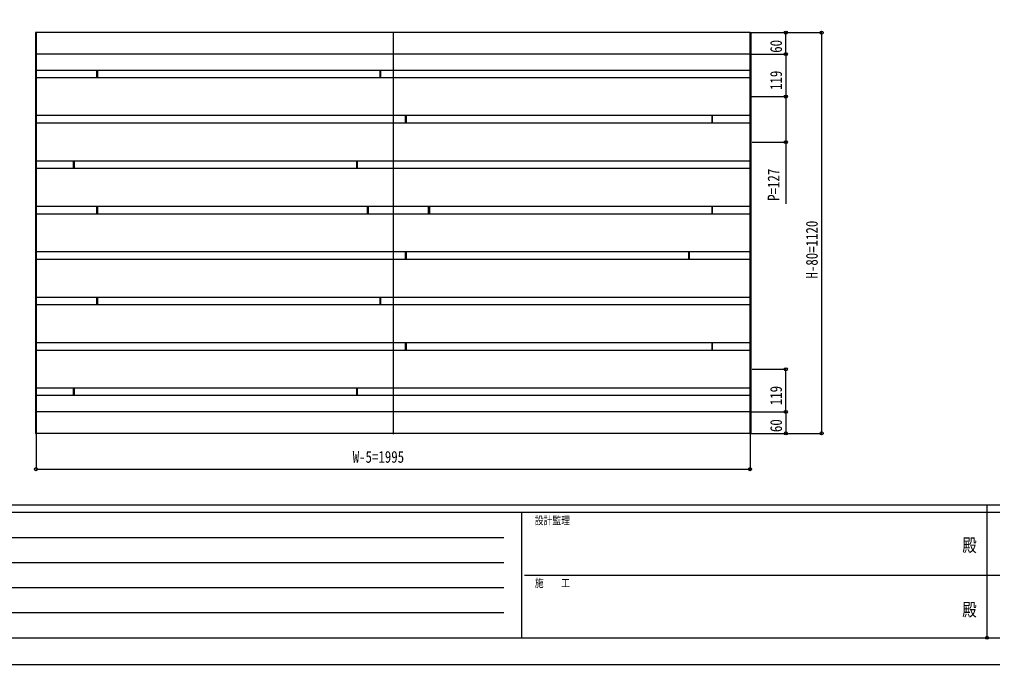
# Model space of a CAD drawing. Units: millimetres, scale not verified. Extents: x -4205 to 4205, y -2970 to 2970.
# Drawn here: x -2708 to 11, y -2970 to -1167 of the extents above; entities that cross this region are included whole.
import ezdxf
from ezdxf.enums import TextEntityAlignment as Align

# ---------------------------------------------------------------- set-up
doc = ezdxf.new("R2010")
doc.units = ezdxf.units.MM
doc.header["$LTSCALE"] = 16
doc.header["$PDMODE"] = 32
doc.header["$PDSIZE"] = 8
for name, color, linetype in [('0-2_YKK_12', 2, 'Continuous'), ('0-3_YKK_A1', 4, 'Continuous'), ('0-4_YKK_D', 6, 'Continuous'), ('0-5_YKK_ZWAK', 7, 'Continuous')]:
    doc.layers.add(name, color=color, linetype=linetype)
doc.styles.add('ＭＳ ゴシック', font='')
doc.styles.get('ＭＳ ゴシック').set_extended_font_data('MS Gothic')

msp = doc.modelspace()

# ---------------------------------------------------------------- linework, layer by layer
at = {"layer": '0-2_YKK_12'}
msp.add_line((-1664.33, -1201.46), (-1664.33, -2326.46), dxfattribs=at)
at = {"layer": '0-3_YKK_A1'}
for p, q in [((-2663.83, -1204.52), (-2663.83, -1309.4)), ((-666.83, -1203.96), (-2661.83, -1203.96)), ((-2661.83, -1203.96), (-2661.83, -2323.96)), ((-666.83, -1203.96), (-666.83, -2323.96)), ((-664.83, -1204.52), (-664.83, -1309.4)), ((-666.83, -1263.96), (-2661.83, -1263.96)), ((-2663.83, -1309.46), (-2663.83, -1330.46)), ((-2663.83, -1330.52), (-2663.83, -1435.4)), ((-2661.83, -1310.46), (-2662.89, -1310.39)), ((-2661.83, -1330.46), (-2661.83, -1309.46)), ((-666.83, -1329.96), (-2661.83, -1329.96)), ((-666.83, -1309.96), (-2661.74, -1309.96)), ((-2492.33, -1329.96), (-2492.33, -1309.96)), ((-2492.33, -1309.96), (-2492.33, -1329.96)), ((-2490.33, -1309.96), (-2490.33, -1329.96)), ((-1701.33, -1309.96), (-1701.33, -1329.96)), ((-1699.33, -1329.96), (-1699.33, -1309.96)), ((-1699.33, -1309.96), (-1699.33, -1329.96)), ((-1699.33, -1309.96), (-1699.33, -1329.96)), ((-666.83, -1330.46), (-666.83, -1309.46)), ((-666.83, -1310.46), (-665.77, -1310.39)), ((-664.83, -1309.46), (-664.83, -1330.46)), ((-664.83, -1330.52), (-664.83, -1435.4)), ((-2663.83, -1435.4), (-2663.83, -1457.52)), ((-2661.83, -1436.46), (-2662.89, -1436.39)), ((-2661.83, -1456.96), (-2661.83, -1435.96)), ((-666.83, -1435.96), (-2661.83, -1435.96)), ((-1629.33, -1456.96), (-1629.33, -1435.96)), ((-1629.33, -1435.96), (-1629.33, -1456.96)), ((-1629.33, -1435.96), (-1629.33, -1456.96)), ((-1627.33, -1435.96), (-1627.33, -1456.96)), ((-773.33, -1435.96), (-773.33, -1456.96)), ((-771.33, -1456.96), (-771.33, -1435.96)), ((-666.83, -1456.96), (-666.83, -1435.96)), ((-666.83, -1436.46), (-665.77, -1436.39)), ((-664.83, -1435.4), (-664.83, -1457.52)), ((-2663.83, -1457.52), (-2663.83, -1562.4)), ((-666.83, -1456.96), (-2661.83, -1456.96)), ((-664.83, -1457.52), (-664.83, -1562.4)), ((-2663.83, -1562.4), (-2663.83, -1584.52)), ((-2661.83, -1563.46), (-2662.89, -1563.39)), ((-2661.83, -1583.96), (-2661.83, -1562.96)), ((-666.83, -1562.96), (-2661.74, -1562.96)), ((-2557.33, -1583.96), (-2557.33, -1562.96)), ((-2557.33, -1562.96), (-2557.33, -1583.96)), ((-2557.33, -1562.96), (-2557.33, -1583.96)), ((-2555.33, -1562.96), (-2555.33, -1583.96)), ((-1766.33, -1562.96), (-1766.33, -1583.96)), ((-1764.33, -1583.96), (-1764.33, -1562.96)), ((-1764.33, -1562.96), (-1764.33, -1583.96)), ((-1764.33, -1562.96), (-1764.33, -1583.96)), ((-666.83, -1583.96), (-666.83, -1562.96)), ((-666.83, -1563.46), (-665.77, -1563.39)), ((-664.83, -1562.4), (-664.83, -1584.52)), ((-2663.83, -1584.52), (-2663.83, -1689.4)), ((-666.83, -1583.96), (-2661.83, -1583.96)), ((-664.83, -1584.52), (-664.83, -1689.4)), ((-2663.83, -1689.4), (-2663.83, -1712.16)), ((-2663.83, -1711.52), (-2663.83, -1816.4)), ((-2661.83, -1690.46), (-2662.89, -1690.39)), ((-2661.83, -1710.96), (-2661.83, -1689.96)), ((-666.83, -1710.96), (-2661.83, -1710.96)), ((-666.83, -1689.96), (-2661.74, -1689.96)), ((-2492.33, -1710.96), (-2492.33, -1689.96)), ((-2492.33, -1689.96), (-2492.33, -1710.96)), ((-2490.33, -1689.96), (-2490.33, -1710.96)), ((-1736.33, -1689.96), (-1736.33, -1710.96)), ((-1734.33, -1710.96), (-1734.33, -1689.96)), ((-1734.33, -1689.96), (-1734.33, -1710.96)), ((-1734.33, -1689.96), (-1734.33, -1710.96)), ((-1564.83, -1710.96), (-1564.83, -1689.96)), ((-1564.83, -1689.96), (-1564.83, -1710.96)), ((-1564.83, -1689.96), (-1564.83, -1710.96)), ((-1562.83, -1689.96), (-1562.83, -1710.96)), ((-773.33, -1689.96), (-773.33, -1710.96)), ((-771.33, -1710.96), (-771.33, -1689.96)), ((-666.83, -1710.96), (-666.83, -1689.96)), ((-666.83, -1690.46), (-665.77, -1690.39)), ((-664.83, -1689.4), (-664.83, -1712.16)), ((-664.83, -1711.52), (-664.83, -1816.4)), ((-2663.83, -1816.4), (-2663.83, -1838.52)), ((-2661.83, -1817.46), (-2662.89, -1817.39)), ((-2661.83, -1837.46), (-2661.83, -1817.46)), ((-666.83, -1816.96), (-2661.74, -1816.96)), ((-1629.33, -1837.96), (-1629.33, -1816.96)), ((-1629.33, -1816.96), (-1629.33, -1837.96)), ((-1629.33, -1816.96), (-1629.33, -1837.96)), ((-1627.33, -1816.96), (-1627.33, -1837.96)), ((-838.33, -1816.96), (-838.33, -1837.96)), ((-836.33, -1837.96), (-836.33, -1816.96)), ((-666.83, -1817.46), (-665.77, -1817.39)), ((-666.83, -1837.46), (-666.83, -1817.46)), ((-664.83, -1816.4), (-664.83, -1838.52)), ((-2663.83, -1838.52), (-2663.83, -1943.4)), ((-666.83, -1837.96), (-2661.83, -1837.96)), ((-664.83, -1838.52), (-664.83, -1943.4)), ((-2663.83, -1943.4), (-2663.83, -1966.16)), ((-2661.83, -1944.46), (-2662.89, -1944.39)), ((-2661.83, -1964.96), (-2661.83, -1943.96)), ((-666.83, -1943.96), (-2661.83, -1943.96)), ((-2492.33, -1964.96), (-2492.33, -1943.96)), ((-2492.33, -1943.96), (-2492.33, -1964.96)), ((-2490.33, -1943.96), (-2490.33, -1964.96)), ((-1701.33, -1943.96), (-1701.33, -1964.96)), ((-1699.33, -1964.96), (-1699.33, -1943.96)), ((-1699.33, -1943.96), (-1699.33, -1964.96)), ((-1699.33, -1943.96), (-1699.33, -1964.96)), ((-666.83, -1964.96), (-666.83, -1943.96)), ((-666.83, -1944.46), (-665.77, -1944.39)), ((-664.83, -1943.4), (-664.83, -1966.16)), ((-2663.83, -1965.52), (-2663.83, -2070.4)), ((-666.83, -1964.96), (-2661.83, -1964.96)), ((-664.83, -1965.52), (-664.83, -2070.4)), ((-2663.83, -2070.4), (-2663.83, -2092.52)), ((-2663.83, -2092.52), (-2663.83, -2197.4)), ((-2661.83, -2071.46), (-2662.89, -2071.39)), ((-2661.83, -2091.46), (-2661.83, -2071.46)), ((-666.83, -2091.96), (-2661.83, -2091.96)), ((-666.83, -2070.96), (-2661.74, -2070.96)), ((-1629.33, -2091.96), (-1629.33, -2070.96)), ((-1629.33, -2070.96), (-1629.33, -2091.96)), ((-1629.33, -2070.96), (-1629.33, -2091.96)), ((-1627.33, -2070.96), (-1627.33, -2091.96)), ((-773.33, -2070.96), (-773.33, -2091.96)), ((-771.33, -2091.96), (-771.33, -2070.96)), ((-666.83, -2071.46), (-665.77, -2071.39)), ((-666.83, -2091.46), (-666.83, -2071.46)), ((-664.83, -2070.4), (-664.83, -2092.52)), ((-664.83, -2092.52), (-664.83, -2197.4)), ((-2663.83, -2197.4), (-2663.83, -2218.52)), ((-2661.83, -2198.46), (-2662.89, -2198.39)), ((-2661.83, -2217.46), (-2661.83, -2198.46)), ((-666.83, -2197.96), (-2661.74, -2197.96)), ((-2557.33, -2217.96), (-2557.33, -2197.96)), ((-2557.33, -2197.96), (-2557.33, -2217.96)), ((-2557.33, -2197.96), (-2557.33, -2217.96)), ((-2555.33, -2197.96), (-2555.33, -2217.96)), ((-1766.33, -2197.96), (-1766.33, -2217.96)), ((-1764.33, -2217.96), (-1764.33, -2197.96)), ((-1764.33, -2197.96), (-1764.33, -2217.96)), ((-1764.33, -2197.96), (-1764.33, -2217.96)), ((-666.83, -2198.46), (-665.77, -2198.39)), ((-666.83, -2217.46), (-666.83, -2198.46)), ((-664.83, -2197.4), (-664.83, -2218.52)), ((-2663.83, -2218.52), (-2663.83, -2323.4)), ((-666.83, -2217.96), (-2661.83, -2217.96)), ((-664.83, -2218.52), (-664.83, -2323.4)), ((-666.83, -2263.96), (-2661.83, -2263.96)), ((-2661.83, -2324.46), (-2662.89, -2324.39)), ((-666.83, -2323.96), (-2661.83, -2323.96)), ((-666.83, -2324.46), (-665.77, -2324.39))]:
    msp.add_line(p, q, dxfattribs=at)
for points in [[(-2661.83, -1310.46), (-2661.83, -1204.46), (-2661.83, -1203.46), (-2662.89, -1203.52)], [(-666.83, -1310.46), (-666.83, -1204.46), (-666.83, -1203.46), (-665.77, -1203.52)], [(-2661.83, -1436.46), (-2661.83, -1330.46), (-2661.83, -1329.46), (-2662.89, -1329.52)], [(-666.83, -1436.46), (-666.83, -1330.46), (-666.83, -1329.46), (-665.77, -1329.52)], [(-2661.83, -1563.46), (-2661.83, -1457.46), (-2661.83, -1456.46), (-2662.89, -1456.52)], [(-666.83, -1563.46), (-666.83, -1457.46), (-666.83, -1456.46), (-665.77, -1456.52)], [(-2661.83, -1690.46), (-2661.83, -1584.46), (-2661.83, -1583.46), (-2662.89, -1583.52)], [(-666.83, -1690.46), (-666.83, -1584.46), (-666.83, -1583.46), (-665.77, -1583.52)], [(-2661.83, -1817.46), (-2661.83, -1711.46), (-2661.83, -1710.46), (-2662.89, -1710.52)], [(-666.83, -1817.46), (-666.83, -1711.46), (-666.83, -1710.46), (-665.77, -1710.52)], [(-2661.83, -1944.46), (-2661.83, -1838.46), (-2661.83, -1837.46), (-2662.89, -1837.52)], [(-666.83, -1944.46), (-666.83, -1838.46), (-666.83, -1837.46), (-665.77, -1837.52)], [(-2661.83, -2071.46), (-2661.83, -1965.46), (-2661.83, -1964.46), (-2662.89, -1964.52)], [(-666.83, -2071.46), (-666.83, -1965.46), (-666.83, -1964.46), (-665.77, -1964.52)], [(-2661.83, -2198.46), (-2661.83, -2092.46), (-2661.83, -2091.46), (-2662.89, -2091.52)], [(-666.83, -2198.46), (-666.83, -2092.46), (-666.83, -2091.46), (-665.77, -2091.52)], [(-2661.83, -2324.46), (-2661.83, -2218.46), (-2661.83, -2217.46), (-2662.89, -2217.52)], [(-666.83, -2324.46), (-666.83, -2218.46), (-666.83, -2217.46), (-665.77, -2217.52)]]:
    msp.add_lwpolyline(points, dxfattribs=at)
for centre, start, end in [((-2662.83, -1204.52), 93.5, 180), ((-665.83, -1204.52), 0, 86.5), ((-2662.83, -1309.4), 180, 266.5), ((-2662.83, -1330.52), 93.5, 180), ((-665.83, -1309.4), 273.5, 0), ((-665.83, -1330.52), 0, 86.5), ((-2662.83, -1435.4), 180, 266.5), ((-665.83, -1435.4), 273.5, 0), ((-2662.83, -1457.52), 93.5, 180), ((-665.83, -1457.52), 0, 86.5), ((-2662.83, -1562.4), 180, 266.5), ((-665.83, -1562.4), 273.5, 0), ((-2662.83, -1584.52), 93.5, 180), ((-665.83, -1584.52), 0, 86.5), ((-2662.83, -1689.4), 180, 266.5), ((-2662.83, -1711.52), 93.5, 180), ((-665.83, -1689.4), 273.5, 0), ((-665.83, -1711.52), 0, 86.5), ((-2662.83, -1816.4), 180, 266.5), ((-665.83, -1816.4), 273.5, 0), ((-2662.83, -1838.52), 93.5, 180), ((-665.83, -1838.52), 0, 86.5), ((-2662.83, -1943.4), 180, 266.5), ((-665.83, -1943.4), 273.5, 0), ((-2662.83, -1965.52), 93.5, 180), ((-665.83, -1965.52), 0, 86.5), ((-2662.83, -2070.4), 180, 266.5), ((-2662.83, -2092.52), 93.5, 180), ((-665.83, -2070.4), 273.5, 0), ((-665.83, -2092.52), 0, 86.5), ((-2662.83, -2197.4), 180, 266.5), ((-665.83, -2197.4), 273.5, 0), ((-2662.83, -2218.52), 93.5, 180), ((-665.83, -2218.52), 0, 86.5), ((-2662.83, -2323.4), 180, 266.5), ((-665.83, -2323.4), 273.5, 0)]:
    msp.add_arc(centre, 1, start, end, dxfattribs=at)
at = {"layer": '0-4_YKK_D'}
for p, q in [((-665.83, -1203.96), (-465.83, -1203.96)), ((-665.83, -1203.96), (-565.83, -1203.96)), ((-566.83, -1263.96), (-566.83, -1203.96)), ((-466.83, -1203.96), (-466.83, -2323.96)), ((-665.83, -1263.96), (-565.83, -1263.96)), ((-665.83, -1263.96), (-565.83, -1263.96)), ((-566.83, -1263.96), (-566.83, -1382.96)), ((-665.83, -1382.96), (-565.83, -1382.96)), ((-665.83, -1382.96), (-565.83, -1382.96)), ((-661.33, -1509.96), (-565.83, -1509.96)), ((-661.33, -2144.96), (-565.83, -2144.96)), ((-566.83, -2263.96), (-566.83, -2144.96)), ((-665.83, -2263.96), (-565.83, -2263.96)), ((-665.74, -2263.96), (-565.83, -2263.96)), ((-566.83, -2263.96), (-566.83, -2323.96)), ((-2661.83, -2324.96), (-2661.83, -2424.96)), ((-666.83, -2324.96), (-666.83, -2424.96)), ((-665.83, -2323.96), (-465.83, -2323.96)), ((-665.74, -2323.96), (-565.83, -2323.96)), ((-2661.83, -2423.96), (-666.83, -2423.96))]:
    msp.add_line(p, q, dxfattribs=at)
msp.add_lwpolyline([(-566.83, -1382.96), (-566.83, -1509.96), (-566.83, -1682.16)], dxfattribs=at)
for centre in [(-566.83, -1203.96), (-466.83, -1203.96), (-566.83, -1263.96), (-566.83, -1263.96), (-566.83, -1382.96), (-566.83, -1382.96), (-566.83, -1509.96), (-566.83, -2144.96), (-566.83, -2263.96), (-566.83, -2263.96), (-566.83, -2323.96), (-466.83, -2323.96), (-2661.83, -2423.96), (-666.83, -2423.96)]:
    msp.add_circle(centre, 4.25, dxfattribs=at)
at = {"layer": '0-5_YKK_ZWAK'}
for p, q in [((3895.02, -2525), (-3904.98, -2525)), ((-4.98, -2525), (-4.98, -2895)), ((-1304.98, -2545), (-3904.98, -2545)), ((-1304.98, -2545), (-1304.98, -2895)), ((-4.98, -2545), (-1304.98, -2545)), ((1295.02, -2545), (-4.98, -2545)), ((-3862.48, -2615), (-1354.98, -2615)), ((-3862.48, -2685), (-1354.98, -2685)), ((-1297.48, -2720), (-4.98, -2720)), ((-4.98, -2720), (1295.02, -2720)), ((-3862.48, -2755), (-1354.98, -2755)), ((-3862.48, -2825), (-1354.98, -2825)), ((-3904.98, -2895), (-1304.98, -2895)), ((-1304.98, -2895), (-4.98, -2895)), ((-4.98, -2895), (1295.02, -2895))]:
    msp.add_line(p, q, dxfattribs=at)
msp.add_lwpolyline([(-4205, -2970), (4205, -2970), (4205, 2970), (-4205, 2970)], close=True, dxfattribs=at)
msp.add_point((-4.98, -2895), dxfattribs=at)

# ---------------------------------------------------------------- texts
at = {"layer": '0-4_YKK_D', "style": 'ＭＳ ゴシック', "width": 0.8}
for s, p in [('60', (-567.83, -1260.36)), ('119', (-567.83, -1364.26)), ('P=127', (-574.83, -1674.16)), ('H-80=1120', (-467.83, -1891.16)), ('119', (-567.83, -2245.26)), ('60', (-567.83, -2320.36))]:
    msp.add_text(s, height=32.99, rotation=90, dxfattribs=at).set_placement(p, align=Align.BOTTOM_LEFT)
msp.add_text('W-5=1995', height=32.99, dxfattribs=at).set_placement((-1777.13, -2415.96), align=Align.BOTTOM_LEFT)
at = {"layer": '0-5_YKK_ZWAK', "style": 'ＭＳ ゴシック', "width": 0.8}
for s, height, p in [('設計監理', 21.99, (-1268.31, -2585)), ('殿', 36.66, (-73.67, -2665.83)), ('施\u3000\u3000工', 21.99, (-1268.31, -2760)), ('殿', 36.66, (-73.67, -2845.83))]:
    msp.add_text(s, height=height, dxfattribs=at).set_placement(p, align=Align.BOTTOM_LEFT)

doc.saveas('drawing.dxf')
